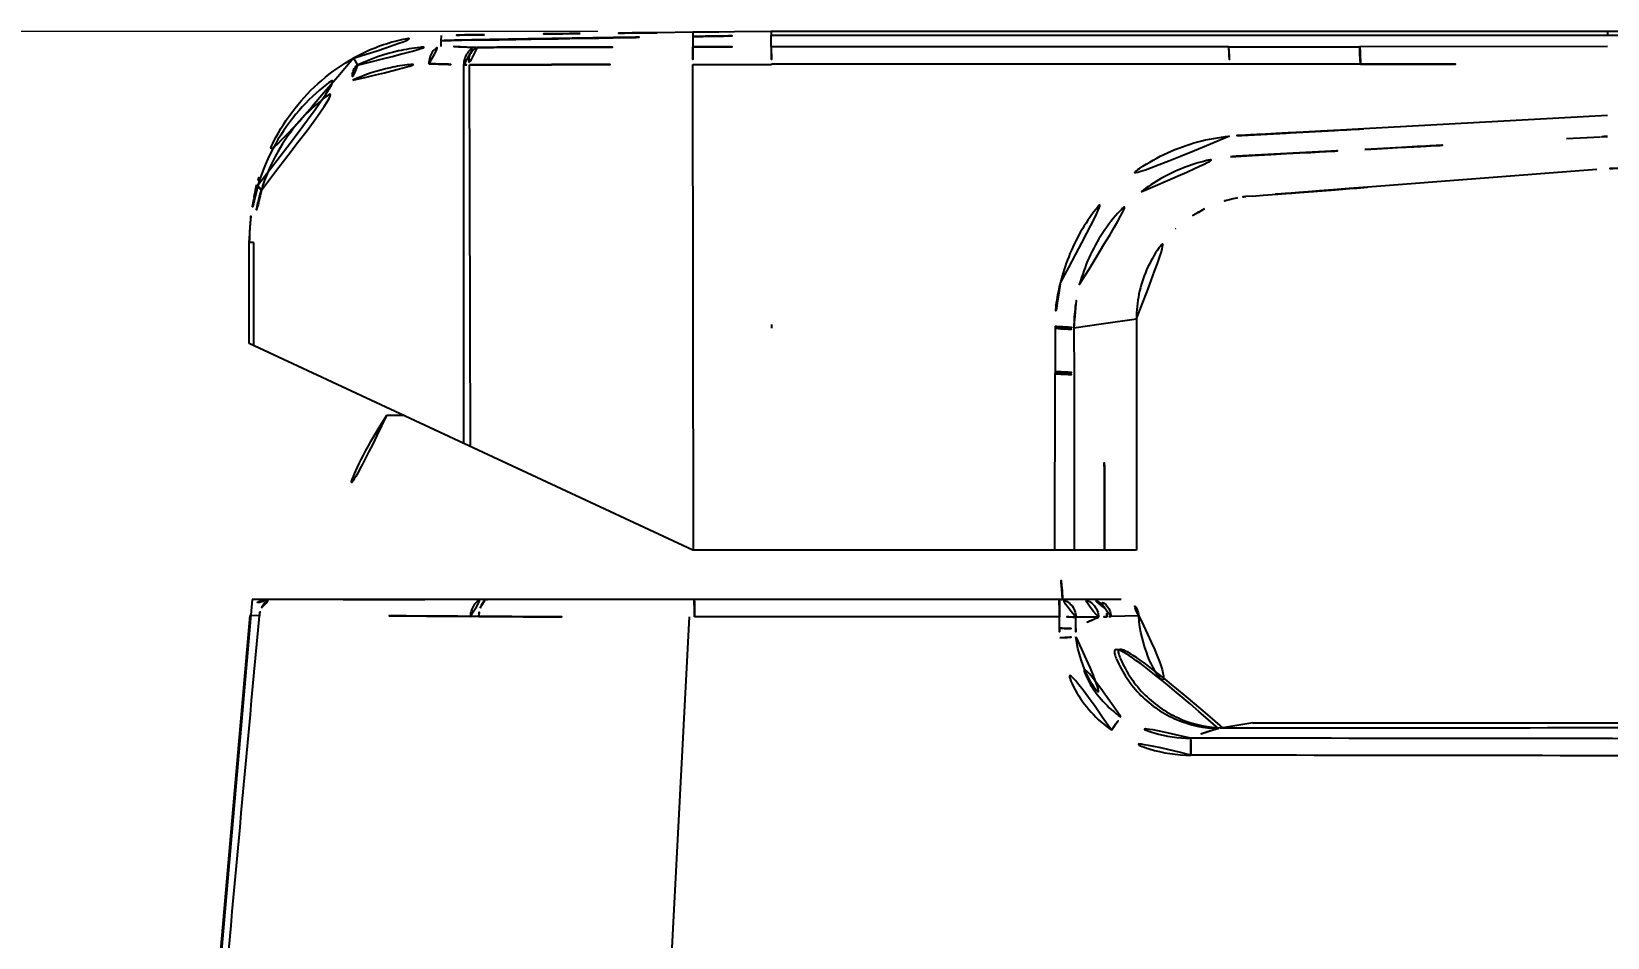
# Model space of a CAD drawing. Extents: x 16296660632 to 16296672714, y -37409619871 to -37409617455.
# Drawn here: x 16296672227.1 to 16296672316.7, y -37409617776.4 to -37409617724.9 of the extents above; entities that cross this region are included whole.
import ezdxf

# ---------------------------------------------------------------- set-up
doc = ezdxf.new("R2010")
doc.units = 0
doc.header["$LTSCALE"] = 10
doc.header["$MEASUREMENT"] = 0
doc.header["$PDMODE"] = 3
doc.header["$PDSIZE"] = -10
doc.layers.get('0').update_dxf_attribs({"linetype": 'CONTINUOUS'})
doc.layers.get('DEFPOINTS').update_dxf_attribs({"linetype": 'CONTINUOUS'})
doc.layers.add('02___PRT_ALL_AXES', color=7, linetype='CONTINUOUS')
doc.layers.add('06___PRT_ALL_SURFS', color=7, linetype='CONTINUOUS')
doc.styles.add('Daelim Dimension', font='')
doc.styles.get('Daelim Dimension').set_extended_font_data('나눔고딕')
doc.dimstyles.new('DEFAULT', dxfattribs={"dimscale": 2, "dimtxt": 2, "dimasz": 2, "dimexe": 0, "dimexo": 2, "dimgap": 1, "dimtad": 1, "dimdec": 1, "dimzin": 9, "dimdsep": 46, "dimtxsty": 'Daelim Dimension', "dimcen": 0.5, "dimclrd": 252, "dimclre": 252, "dimclrt": 3, "dimadec": 1, "dimazin": 0, "dimtfac": 1, "dimtdec": 1, "dimtix": 1, "dimtmove": 0, "dimatfit": 3, "dimfxl": 1, "dimtolj": 1, "dimtzin": 1, "dimlwd": 9, "dimlwe": 9, "dimarcsym": 0})

# ---------------------------------------------------------------- blocks, each defined once
blk = doc.blocks.new('*D6')
at = {"color": 5, "lineweight": 9, "transparency": 16777216}
for p, q in [((16296672259.286, -37409617724.947), (16296672211.297, -37409617724.947)), ((16296672211.297, -37409617728.947), (16296672211.297, -37409617843.245)), ((16296672228.239, -37409617847.245), (16296672211.297, -37409617847.245))]:
    blk.add_line(p, q, dxfattribs=at)
at = {"color": 5, "transparency": 16777216}
for points in [[(16296672210.63, -37409617728.947), (16296672211.964, -37409617728.947), (16296672211.297, -37409617724.947)], [(16296672210.63, -37409617843.245), (16296672211.964, -37409617843.245), (16296672211.297, -37409617847.245)]]:
    blk.add_solid(points, dxfattribs=at)
at = {"layer": 'DEFPOINTS', "color": 0, "transparency": 16777216}
for p in [(16296672263.286, -37409617724.947), (16296672211.297, -37409617847.245), (16296672232.239, -37409617847.245)]:
    blk.add_point(p, dxfattribs=at)
at = {"color": 7, "transparency": 16777216, "insert": (16296672203.903, -37409617786.096), "char_height": 10, "attachment_point": 5, "rotation": 90, "style": 'Daelim Dimension'}
blk.add_mtext('\\A1;122', dxfattribs=at)

msp = doc.modelspace()

# ---------------------------------------------------------------- linework, layer by layer
at = {"color": 7, "linetype": 'Continuous'}
for p, q in [((16296672250.370609, -37409617725.165573), (16296672250.362909, -37409617725.466614)), ((16296672264.69335, -37409617724.991837), (16296672262.65089, -37409617725.012917)), ((16296672264.69335, -37409617724.991837), (16296672264.69198, -37409617725.228989)), ((16296672264.69198, -37409617725.228989), (16296672264.693041, -37409617725.824577)), ((16296672266.16188, -37409617724.976898), (16296672264.69335, -37409617724.991837)), ((16296672267.05512, -37409617724.96788), (16296672266.16188, -37409617724.976898)), ((16296672269.146429, -37409617724.94696), (16296672267.05512, -37409617724.96788)), ((16296672346.6304, -37409617725.165497), (16296672269.144899, -37409617725.16555)), ((16296672269.146429, -37409617724.94696), (16296672269.146441, -37409617725.165459)), ((16296672269.14687, -37409617725.785812), (16296672269.14687, -37409617725.165428)), ((16296672342.0931, -37409617724.946953), (16296672269.14798, -37409617724.946953)), ((16296672316.686331, -37409617724.946953), (16296672316.686331, -37409617725.16555)), ((16296672250.362909, -37409617725.466614), (16296672250.36286, -37409617725.792458)), ((16296672252.3659, -37409617725.846527), (16296672252.430321, -37409617725.848793)), ((16296672295.144199, -37409617725.811249), (16296672269.140329, -37409617725.820061)), ((16296672295.14419, -37409617725.811333), (16296672302.59137, -37409617725.808113)), ((16296672316.68634, -37409617725.802963), (16296672302.591391, -37409617725.808479)), ((16296672245.39889, -37409617726.459892), (16296672245.61532, -37409617726.852928)), ((16296672251.65774, -37409617748.358704), (16296672251.65774, -37409617726.842033)), ((16296672251.97661, -37409617726.843628), (16296672252.017309, -37409617748.526367)), ((16296672264.68639, -37409617726.815086), (16296672269.149191, -37409617726.813141)), ((16296672264.721609, -37409617754.434013), (16296672264.68639, -37409617726.815086)), ((16296672295.191019, -37409617726.800079), (16296672269.148809, -37409617726.810448)), ((16296672302.637609, -37409617726.795593), (16296672295.191019, -37409617726.799026)), ((16296672316.68634, -37409617729.728821), (16296672302.830549, -37409617730.478058)), ((16296672314.34882, -37409617731.032227), (16296672316.28182, -37409617730.927963)), ((16296672316.087151, -37409617732.794792), (16296672303.06139, -37409617733.794113)), ((16296672239.90115, -37409617733.659081), (16296672239.95503, -37409617733.673767)), ((16296672296.488319, -37409617734.297852), (16296672296.132351, -37409617734.329643)), ((16296672303.06139, -37409617733.794144), (16296672300.972481, -37409617733.955566)), ((16296672239.54731, -37409617735.533119), (16296672239.55859, -37409617735.434036)), ((16296672239.468531, -37409617742.674782), (16296672239.468531, -37409617736.945572)), ((16296672239.707899, -37409617736.945572), (16296672239.468531, -37409617736.945572)), ((16296672239.707899, -37409617736.945572), (16296672239.707899, -37409617742.786407)), ((16296672288.039141, -37409617741.546417), (16296672289.90414, -37409617741.287117)), ((16296672289.904091, -37409617741.287109), (16296672289.904249, -37409617754.434036)), ((16296672269.149481, -37409617741.592453), (16296672269.149981, -37409617741.816833)), ((16296672285.28014, -37409617741.816643), (16296672285.27537, -37409617744.285408)), ((16296672286.355181, -37409617741.780632), (16296672286.354031, -37409617741.880501)), ((16296672286.354031, -37409617741.880501), (16296672286.355631, -37409617744.458847)), ((16296672286.355261, -37409617741.780563), (16296672288.039141, -37409617741.54644)), ((16296672264.686331, -37409617754.434036), (16296672239.468531, -37409617742.674782)), ((16296672285.275009, -37409617744.397018), (16296672285.25425, -37409617754.434036)), ((16296672285.27537, -37409617744.285408), (16296672285.275009, -37409617744.397018)), ((16296672286.35564, -37409617744.458847), (16296672286.359329, -37409617754.434036)), ((16296672289.904289, -37409617754.434036), (16296672264.686331, -37409617754.434036)), ((16296672289.037479, -37409617757.234039), (16296672240.484859, -37409617757.234039)), ((16296672239.539339, -37409617758.146553), (16296672239.48867, -37409617758.146881)), ((16296672240.039761, -37409617758.166893), (16296672239.539339, -37409617758.146553)), ((16296672252.518221, -37409617758.202957), (16296672252.033779, -37409617758.191597)), ((16296672285.5366, -37409617758.216583), (16296672264.78639, -37409617758.216614)), ((16296672285.532921, -37409617758.869186), (16296672285.5366, -37409617758.216583)), ((16296672286.45813, -37409617758.886642), (16296672286.461861, -37409617758.234039)), ((16296672287.745319, -37409617758.234039), (16296672286.461861, -37409617758.234039)), ((16296672290.03525, -37409617758.167374), (16296672288.458771, -37409617758.205803)), ((16296672296.520781, -37409617764.234039), (16296672294.81249, -37409617764.518227))]:
    msp.add_line(p, q, dxfattribs=at)
msp.add_line((16296672261.811939, -37409617809.569168), (16296672264.48793, -37409617758.216568))
msp.add_lwpolyline([(16296672296.488319, -37409617734.297852), (16296672297.103939, -37409617734.250122), (16296672298.936239, -37409617734.112427), (16296672300.972481, -37409617733.955566)], dxfattribs=at)
for centre, radius, start, end in [((16296672284.421659, -37409620088.183189), 2363.267756, 90.633635832, 90.765879955), ((16296672245.64748, -37409617726.869598), 0.036286, 152.52876022, 156.67616636), ((16296672251.962271, -37409617736.899986), 12.488958, 162.91440088, 164.95966687), ((16296672322.053949, -37409617810.567383), 78.001144, 93.50448441, 94.38784278), ((16296672250.78021, -37409617736.95549), 11.311677, 163.13651136, 179.94972982), ((16296672252.100719, -37409617736.934082), 12.631514, 164.97326743, 173.17994311), ((16296672250.02533, -37409617736.955803), 10.317432, 163.10954703, 179.94317284), ((16296672296.900511, -37409617741.284027), 6.995281, 116.53670484, 132.7320103), ((16296672296.901649, -37409617741.275757), 6.988386, 100.29076136, 116.57531446), ((16296672296.89266, -37409617741.193779), 6.906125, 96.32053246, 100.34323123), ((16296672296.866619, -37409617741.246811), 6.944947, 132.73509887, 132.94938707), ((16296672296.85784, -37409617742.009903), 10.531927, 165.15105814, 165.44886211), ((16296672307.7332, -37409617741.749969), 22.453312, 179.91126208, 180.17004454), ((16296667145.454189, -37409617771.68367), 5142.673273, 0.192338505, 0.335719379), ((16296672240.484859, -37409617758.234039), 1, 90, 174.99986027), ((16296672240.535061, -37409617758.233543), 0.999498, 89.99278732, 175.00688491), ((16296672289.037479, -37409617758.234039), 1, 3.82249279, 90), ((16296672244.42374, -37409618541.008911), 782.854302, 89.442976463, 90.320856508), ((16296672264.48793, -37409612492.500366), 5265.716194, 269.869734857, 270.003278491), ((16296672289.20788, -37409617785.834503), 27.639184, 92.01122463, 93.03326417), ((16296672288.96538, -37409617779.027687), 20.828056, 91.39382623, 92.00170752), ((16296672296.52079, -37409617757.734039), 6.500003, 183.82249279, 269.99989072), ((16296672292.8342, -37409617758.910912), 7.301402, 179.672586, 183.93159205), ((16296672292.750971, -37409617758.980927), 6.293544, 179.14144018, 183.44361618)]:
    msp.add_arc(centre, radius, start, end, dxfattribs=at)
for points, knots in [([(16296672245.39888, -37409617726.459892), (16296672246.182699, -37409617726.026031), (16296672247.807421, -37409617725.379341), (16296672249.540159, -37409617725.165047), (16296672250.370609, -37409617725.165573)], [0, 0, 0, 0, 0.51895149, 1, 1, 1, 1]), ([(16296672250.362921, -37409617725.466682), (16296672250.877729, -37409617725.448402), (16296672251.94285, -37409617725.433189), (16296672253.590389, -37409617725.399544), (16296672255.3302, -37409617725.370918), (16296672257.142179, -37409617725.341682), (16296672259.001909, -37409617725.312912), (16296672261.523479, -37409617725.274986), (16296672263.42296, -37409617725.247223), (16296672264.69198, -37409617725.228989)], [0, 0, 0, 0, 0.107836159, 0.222969974, 0.34496771, 0.472085893, 0.602330723, 0.734321042, 1, 1, 1, 1]), ([(16296672252.833851, -37409617725.126549), (16296672252.41395, -37409617725.132584), (16296672251.59259, -37409617725.142891), (16296672250.771151, -37409617725.153473), (16296672250.36985, -37409617725.165627)], [0, 0, 0, 0, 0.511236266, 1, 1, 1, 1]), ([(16296672262.65089, -37409617725.012917), (16296672262.285431, -37409617725.016731), (16296672260.83098, -37409617725.032051), (16296672259.376539, -37409617725.047768), (16296672258.28756, -37409617725.059937)], [0, 0, 0, 0, 0.251267971, 1, 1, 1, 1]), ([(16296672264.69198, -37409617725.228989), (16296672265.06266, -37409617725.223663), (16296672266.546961, -37409617725.202278), (16296672268.031269, -37409617725.181328), (16296672269.144899, -37409617725.165482)], [0, 0, 0, 0, 0.249733223, 1, 1, 1, 1]), ([(16296672245.61528, -37409617726.852859), (16296672246.362989, -37409617726.501709), (16296672247.53907, -37409617726.096077), (16296672249.15246, -37409617725.828667), (16296672249.960739, -37409617725.789467), (16296672250.36286, -37409617725.792473)], [0, 0, 0, 0, 0.50584189, 0.753757158, 1, 1, 1, 1]), ([(16296672249.673559, -37409617726.787453), (16296672249.674271, -37409617726.666344), (16296672249.708031, -37409617726.429161), (16296672249.852449, -37409617726.115013), (16296672250.07515, -37409617725.882637), (16296672250.26837, -37409617725.804993), (16296672250.36286, -37409617725.792473)], [0, 0, 0, 0, 0.277863466, 0.541298302, 0.781316116, 1, 1, 1, 1]), ([(16296672252.3659, -37409617725.84655), (16296672252.0331, -37409617725.832947), (16296672251.36561, -37409617725.80822), (16296672250.69772, -37409617725.79361), (16296672250.36286, -37409617725.792473)], [0, 0, 0, 0, 0.498668406, 1, 1, 1, 1]), ([(16296672251.65774, -37409617726.842033), (16296672251.659821, -37409617726.72007), (16296672251.69689, -37409617726.481354), (16296672251.84654, -37409617726.16629), (16296672252.074181, -37409617725.93425), (16296672252.2703, -37409617725.858017), (16296672252.3659, -37409617725.846527)], [0, 0, 0, 0, 0.277296469, 0.540762171, 0.781082099, 1, 1, 1, 1]), ([(16296672252.430321, -37409617725.848793), (16296672252.396799, -37409617725.855026), (16296672252.328581, -37409617725.880798), (16296672252.238041, -37409617725.953331), (16296672252.154181, -37409617726.055077), (16296672252.06732, -37409617726.176697), (16296672252.00491, -37409617726.296539), (16296672251.97164, -37409617726.403473), (16296672251.956169, -37409617726.517372), (16296672251.96669, -37409617726.664612), (16296672251.97591, -37409617726.782852), (16296672251.97661, -37409617726.843628)], [0, 0, 0, 0, 0.08614269, 0.180197103, 0.289841435, 0.418327931, 0.557507707, 0.628778596, 0.700236577, 0.846465714, 1, 1, 1, 1]), ([(16296672252.42716, -37409617725.848518), (16296672254.40377, -37409617725.841942), (16296672258.492399, -37409617725.833267), (16296672262.58103, -37409617725.826828), (16296672264.693041, -37409617725.824539)], [0, 0, 0, 0, 0.483442885, 1, 1, 1, 1]), ([(16296672264.693041, -37409617725.824539), (16296672264.690451, -37409617725.861092), (16296672264.68981, -37409617725.971977), (16296672264.68685, -37409617726.184914), (16296672264.686279, -37409617726.4785), (16296672264.686171, -37409617726.697891), (16296672264.68639, -37409617726.815086)], [0, 0, 0, 0, 0.110967093, 0.335544793, 0.645087325, 1, 1, 1, 1]), ([(16296672264.693029, -37409617725.824631), (16296672265.063141, -37409617725.824219), (16296672266.545589, -37409617725.822563), (16296672268.02803, -37409617725.82132), (16296672269.140381, -37409617725.820183)], [0, 0, 0, 0, 0.249658341, 1, 1, 1, 1]), ([(16296672269.140329, -37409617725.820061), (16296672269.145411, -37409617725.832878), (16296672269.15082, -37409617725.870483), (16296672269.15657, -37409617725.940468), (16296672269.15864, -37409617726.038567), (16296672269.15966, -37409617726.214737), (16296672269.15873, -37409617726.474899), (16296672269.15299, -37409617726.693672), (16296672269.148809, -37409617726.810448)], [0, 0, 0, 0, 0.041707102, 0.113380247, 0.213216603, 0.338014988, 0.646551089, 1, 1, 1, 1]), ([(16296672269.148821, -37409617725.78582), (16296672269.14728, -37409617725.788544), (16296672269.142059, -37409617725.799248), (16296672269.1406, -37409617725.811363), (16296672269.140329, -37409617725.820084)], [0, 0, 0, 0, 0.263537096, 1, 1, 1, 1]), ([(16296672295.144199, -37409617725.811249), (16296672295.149071, -37409617725.824692), (16296672295.1555, -37409617725.862823), (16296672295.16398, -37409617725.933708), (16296672295.17144, -37409617726.032066), (16296672295.178209, -37409617726.154457), (16296672295.183701, -37409617726.297211), (16296672295.189329, -37409617726.514671), (16296672295.190969, -37409617726.684097), (16296672295.191019, -37409617726.800079)], [0, 0, 0, 0, 0.04326459, 0.11611952, 0.21657372, 0.341564945, 0.48720464, 0.648935966, 1, 1, 1, 1]), ([(16296672302.63765, -37409617726.793114), (16296672302.637541, -37409617726.679192), (16296672302.6357, -37409617726.512947), (16296672302.629881, -37409617726.299301), (16296672302.62439, -37409617726.158272), (16296672302.61775, -37409617726.035843), (16296672302.610559, -37409617725.93576), (16296672302.60232, -37409617725.862396), (16296672302.59627, -37409617725.822418), (16296672302.591419, -37409617725.808159)], [0, 0, 0, 0, 0.346224484, 0.505261802, 0.649571505, 0.775151778, 0.878015427, 0.954218778, 1, 1, 1, 1]), ([(16296672245.39889, -37409617726.459892), (16296672244.754009, -37409617726.816841), (16296672243.53553, -37409617727.668121), (16296672242.001459, -37409617729.279587), (16296672240.80088, -37409617731.15184), (16296672240.241091, -37409617732.526039), (16296672240.024481, -37409617733.230751)], [0, 0, 0, 0, 0.249967231, 0.499950214, 0.749971632, 1, 1, 1, 1]), ([(16296672245.614189, -37409617726.855217), (16296672245.556259, -37409617726.894333), (16296672245.451429, -37409617727.000809), (16296672245.35483, -37409617727.211517), (16296672245.31822, -37409617727.458969), (16296672245.33423, -37409617727.631752), (16296672245.351509, -37409617727.719162)], [0, 0, 0, 0, 0.220259452, 0.458439785, 0.719215524, 1, 1, 1, 1]), ([(16296672245.351509, -37409617727.719162), (16296672246.0343, -37409617727.405037), (16296672247.10627, -37409617727.044548), (16296672248.57431, -37409617726.811256), (16296672249.30846, -37409617726.78196), (16296672249.673559, -37409617726.787422)], [0, 0, 0, 0, 0.506369774, 0.75399584, 1, 1, 1, 1]), ([(16296672249.673559, -37409617726.787422), (16296672250.004339, -37409617726.789146), (16296672250.66593, -37409617726.803963), (16296672251.327141, -37409617726.828629), (16296672251.65774, -37409617726.842033)], [0, 0, 0, 0, 0.499931992, 1, 1, 1, 1]), ([(16296672251.65774, -37409617726.842033), (16296672251.681749, -37409617726.842346), (16296672251.788031, -37409617726.843681), (16296672251.894329, -37409617726.84362), (16296672251.97661, -37409617726.843628)], [0, 0, 0, 0, 0.225859882, 1, 1, 1, 1]), ([(16296672251.97851, -37409617726.842773), (16296672254.05048, -37409617726.835747), (16296672258.28644, -37409617726.82592), (16296672262.5224, -37409617726.818451), (16296672264.68639, -37409617726.815773)], [0, 0, 0, 0, 0.489140403, 1, 1, 1, 1]), ([(16296672239.954941, -37409617733.674088), (16296672240.20001, -37409617732.86525), (16296672240.84535, -37409617731.357269), (16296672242.204781, -37409617729.422707), (16296672243.80261, -37409617727.910423), (16296672245.003269, -37409617727.158363), (16296672245.614189, -37409617726.855217)], [0, 0, 0, 0, 0.278823211, 0.536076673, 0.775003598, 1, 1, 1, 1]), ([(16296672240.152969, -37409617733.958138), (16296672240.381399, -37409617733.205467), (16296672240.982309, -37409617731.810257), (16296672242.242559, -37409617730.03392), (16296672243.706711, -37409617728.664017), (16296672244.798849, -37409617727.989113), (16296672245.351509, -37409617727.719162)], [0, 0, 0, 0, 0.283065511, 0.541401628, 0.778657753, 1, 1, 1, 1]), ([(16296672302.830549, -37409617730.478088), (16296672302.19385, -37409617730.512253), (16296672301.2388, -37409617730.563499), (16296672299.965401, -37409617730.631767), (16296672299.010349, -37409617730.682938), (16296672298.055321, -37409617730.734108), (16296672297.259451, -37409617730.776894), (16296672296.62269, -37409617730.811043), (16296672296.145029, -37409617730.836906), (16296672295.667749, -37409617730.861382), (16296672295.349831, -37409617730.881508), (16296672295.191521, -37409617730.896271)], [0, 0, 0, 0, 0.25002661, 0.375040534, 0.500055005, 0.625067728, 0.750076112, 0.812585517, 0.875120385, 0.937652215, 1, 1, 1, 1]), ([(16296672295.191469, -37409617730.895721), (16296672294.585501, -37409617730.954697), (16296672293.380659, -37409617731.172142), (16296672291.654579, -37409617731.794617), (16296672290.053789, -37409617732.691757), (16296672289.099461, -37409617733.459503), (16296672288.658291, -37409617733.879494)], [0, 0, 0, 0, 0.249944469, 0.49991575, 0.749933892, 1, 1, 1, 1]), ([(16296672316.68611, -37409617730.907791), (16296672316.584909, -37409617730.913391), (16296672316.450211, -37409617730.921333), (16296672316.31538, -37409617730.92675), (16296672316.28182, -37409617730.927963)], [0, 0, 0, 0, 0.751132506, 1, 1, 1, 1]), ([(16296672290.16988, -37409617734.053284), (16296672290.899771, -37409617733.493347), (16296672292.1234, -37409617732.803932), (16296672293.884159, -37409617732.253563), (16296672294.796921, -37409617732.104599), (16296672295.255421, -37409617732.061813)], [0, 0, 0, 0, 0.499714611, 0.749855888, 1, 1, 1, 1]), ([(16296672295.254919, -37409617732.061943), (16296672295.40024, -37409617732.049072), (16296672295.705021, -37409617732.031067), (16296672296.17024, -37409617732.007057), (16296672296.649759, -37409617731.981308), (16296672297.29026, -37409617731.947128), (16296672298.09078, -37409617731.904373), (16296672299.05183, -37409617731.853172), (16296672300.013241, -37409617731.801964), (16296672301.29491, -37409617731.73365), (16296672302.25605, -37409617731.682373), (16296672302.896749, -37409617731.648193)], [0, 0, 0, 0, 0.057188269, 0.119653229, 0.182620688, 0.245430336, 0.371085313, 0.496870676, 0.622697395, 0.748491003, 1, 1, 1, 1]), ([(16296672240.153009, -37409617733.958023), (16296672240.11982, -37409617733.934219), (16296672240.061609, -37409617733.887947), (16296672239.9935, -37409617733.813972), (16296672239.95388, -37409617733.743156), (16296672239.950029, -37409617733.694206), (16296672239.954941, -37409617733.674088)], [0, 0, 0, 0, 0.338227199, 0.613697303, 0.828490764, 1, 1, 1, 1]), ([(16296672285.581751, -37409617739.236023), (16296672285.70134, -37409617738.728493), (16296672286.01964, -37409617737.730507), (16296672286.70149, -37409617736.317032), (16296672287.578119, -37409617735.014977), (16296672288.28236, -37409617734.240562), (16296672288.658739, -37409617733.879982)], [0, 0, 0, 0, 0.249999843, 0.500107704, 0.750091983, 1, 1, 1, 1]), ([(16296672303.047251, -37409617733.795227), (16296672302.500681, -37409617733.837173), (16296672301.407591, -37409617733.921867), (16296672299.76796, -37409617734.048798), (16296672298.128269, -37409617734.175018), (16296672297.034719, -37409617734.253708), (16296672296.488319, -37409617734.297852)], [0, 0, 0, 0, 0.249999861, 0.499999716, 0.749999769, 1, 1, 1, 1]), ([(16296672286.677629, -37409617739.310867), (16296672286.81418, -37409617738.793182), (16296672287.16873, -37409617737.77697), (16296672287.95068, -37409617736.366463), (16296672288.94898, -37409617735.101151), (16296672289.74585, -37409617734.378883), (16296672290.169979, -37409617734.053238)], [0, 0, 0, 0, 0.250156457, 0.500197819, 0.750156072, 1, 1, 1, 1]), ([(16296672239.468531, -37409617736.945572), (16296672239.468531, -37409617736.83474), (16296672239.471411, -37409617736.624153), (16296672239.482889, -37409617736.326736), (16296672239.496481, -37409617736.102013), (16296672239.508471, -37409617735.942368), (16296672239.517111, -37409617735.838699), (16296672239.52548, -37409617735.746307), (16296672239.533331, -37409617735.665527), (16296672239.54043, -37409617735.596626), (16296672239.546539, -37409617735.539932), (16296672239.55097, -37409617735.500351), (16296672239.55378, -37409617735.475014), (16296672239.555559, -37409617735.460564), (16296672239.556511, -37409617735.449722), (16296672239.55825, -37409617735.441017), (16296672239.557409, -37409617735.437477), (16296672239.55913, -37409617735.434036), (16296672239.55859, -37409617735.434036)], [0, 0, 0, 0, 0.219450313, 0.41698697, 0.589294652, 0.665230656, 0.733981146, 0.795280575, 0.848918892, 0.894695657, 0.932408893, 0.961877686, 0.973490605, 0.983011208, 0.990430982, 0.9957414, 0.998933924, 1, 1, 1, 1]), ([(16296672289.90414, -37409617741.287117), (16296672289.90414, -37409617740.813713), (16296672290.00495, -37409617739.855217), (16296672290.438391, -37409617738.472366), (16296672291.15523, -37409617737.212898), (16296672291.788099, -37409617736.486038), (16296672292.134609, -37409617736.163467)], [0, 0, 0, 0, 0.247536166, 0.499999979, 0.752463778, 1, 1, 1, 1]), ([(16296672285.570221, -37409617739.289551), (16296672285.4764, -37409617739.687241), (16296672285.3197, -37409617740.490288), (16296672285.28064, -37409617741.307838), (16296672285.279961, -37409617741.715111)], [0, 0, 0, 0, 0.500817716, 1, 1, 1, 1]), ([(16296672286.3552, -37409617741.780563), (16296672286.35565, -37409617741.373543), (16296672286.40287, -37409617740.558502), (16296672286.56144, -37409617739.757553), (16296672286.663651, -37409617739.363747)], [0, 0, 0, 0, 0.500105777, 1, 1, 1, 1]), ([(16296672285.27977, -37409617741.715111), (16296672285.39781, -37409617741.719856), (16296672285.62067, -37409617741.731903), (16296672285.925249, -37409617741.754158), (16296672286.16563, -37409617741.771042), (16296672286.301411, -37409617741.779823), (16296672286.355181, -37409617741.780632)], [0, 0, 0, 0, 0.328932066, 0.621365416, 0.850285993, 1, 1, 1, 1]), ([(16296672285.27997, -37409617741.816628), (16296672285.396601, -37409617741.821114), (16296672285.617559, -37409617741.832542), (16296672285.920931, -37409617741.853081), (16296672286.16226, -37409617741.870064), (16296672286.299431, -37409617741.879173), (16296672286.354031, -37409617741.880501)], [0, 0, 0, 0, 0.325399381, 0.616845482, 0.847732908, 1, 1, 1, 1]), ([(16296672285.2747, -37409617744.397034), (16296672285.39238, -37409617744.400139), (16296672285.61537, -37409617744.407112), (16296672285.921841, -37409617744.420387), (16296672286.164539, -37409617744.436394), (16296672286.302111, -37409617744.449409), (16296672286.35564, -37409617744.458847)], [0, 0, 0, 0, 0.326059023, 0.617934698, 0.849451432, 1, 1, 1, 1]), ([(16296672285.27528, -37409617744.285423), (16296672285.392851, -37409617744.288582), (16296672285.615681, -37409617744.295799), (16296672285.92178, -37409617744.309303), (16296672286.16436, -37409617744.325447), (16296672286.301849, -37409617744.338203), (16296672286.35556, -37409617744.347313)], [0, 0, 0, 0, 0.325967779, 0.61789498, 0.849023156, 1, 1, 1, 1]), ([(16296672240.15572, -37409617757.695763), (16296672240.217871, -37409617757.565178), (16296672240.385349, -37409617757.336098), (16296672240.65963, -37409617757.234039), (16296672240.786289, -37409617757.234039)], [0, 0, 0, 0, 0.533102714, 1, 1, 1, 1]), ([(16296672252.033791, -37409617758.191597), (16296672252.037729, -37409617758.06675), (16296672252.079399, -37409617757.824753), (16296672252.23741, -37409617757.509773), (16296672252.477859, -37409617757.290314), (16296672252.67996, -37409617757.234039), (16296672252.775169, -37409617757.234039)], [0, 0, 0, 0, 0.28284087, 0.547447001, 0.784407485, 1, 1, 1, 1]), ([(16296672252.590191, -37409617757.716202), (16296672252.61091, -37409617757.647423), (16296672252.66007, -37409617757.52198), (16296672252.77774, -37409617757.331619), (16296672252.92531, -37409617757.234039), (16296672253.017679, -37409617757.234039)], [0, 0, 0, 0, 0.318404734, 0.590563747, 1, 1, 1, 1]), ([(16296672264.78639, -37409617758.216614), (16296672264.786329, -37409617758.091141), (16296672264.785339, -37409617757.908867), (16296672264.78199, -37409617757.677139), (16296672264.77878, -37409617757.530144), (16296672264.774851, -37409617757.410149), (16296672264.771111, -37409617757.328072), (16296672264.767361, -37409617757.280121), (16296672264.76523, -37409617757.255379), (16296672264.762501, -37409617757.24337), (16296672264.761141, -37409617757.234154), (16296672264.759279, -37409617757.234039)], [0, 0, 0, 0, 0.382572536, 0.555686461, 0.706710881, 0.830571846, 0.922525362, 0.955512769, 0.979512342, 0.994319223, 1, 1, 1, 1]), ([(16296672285.5366, -37409617758.216583), (16296672285.536539, -37409617758.090843), (16296672285.53558, -37409617757.908417), (16296672285.532181, -37409617757.676559), (16296672285.528971, -37409617757.529694), (16296672285.52504, -37409617757.409637), (16296672285.52129, -37409617757.327477), (16296672285.51758, -37409617757.279579), (16296672285.515369, -37409617757.254913), (16296672285.512791, -37409617757.24321), (16296672285.51125, -37409617757.234039), (16296672285.509439, -37409617757.234039)], [0, 0, 0, 0, 0.383396216, 0.556097878, 0.707146772, 0.830989816, 0.92314798, 0.956093379, 0.979915556, 0.994494224, 1, 1, 1, 1]), ([(16296672286.461861, -37409617758.234039), (16296672286.46018, -37409617758.104347), (16296672286.412491, -37409617757.844177), (16296672286.203251, -37409617757.511147), (16296672285.886339, -37409617757.287262), (16296672285.633631, -37409617757.234039), (16296672285.509439, -37409617757.234039)], [0, 0, 0, 0, 0.255385786, 0.507921803, 0.755452992, 1, 1, 1, 1]), ([(16296672287.74531, -37409617758.234039), (16296672287.74531, -37409617758.104279), (16296672287.69478, -37409617757.843102), (16296672287.48122, -37409617757.509972), (16296672287.158091, -37409617757.28727), (16296672286.901939, -37409617757.234039), (16296672286.775841, -37409617757.234039)], [0, 0, 0, 0, 0.253307716, 0.505067659, 0.753839517, 1, 1, 1, 1]), ([(16296672288.100189, -37409617757.721573), (16296672288.015869, -37409617757.576111), (16296672287.76889, -37409617757.325546), (16296672287.4286, -37409617757.234039), (16296672287.26222, -37409617757.234039)], [0, 0, 0, 0, 0.502617417, 1, 1, 1, 1]), ([(16296672288.458771, -37409617758.205803), (16296672288.45186, -37409617757.955963), (16296672288.24159, -37409617757.444221), (16296672287.726509, -37409617757.234039), (16296672287.480261, -37409617757.234039)], [0, 0, 0, 0, 0.503718403, 1, 1, 1, 1]), ([(16296672240.039761, -37409617758.166893), (16296672240.04184, -37409617758.125618), (16296672240.057871, -37409617757.964088), (16296672240.103729, -37409617757.804993), (16296672240.15572, -37409617757.695763)], [0, 0, 0, 0, 0.254569042, 1, 1, 1, 1]), ([(16296672252.518221, -37409617758.202957), (16296672252.518869, -37409617758.16066), (16296672252.526939, -37409617757.996582), (16296672252.555019, -37409617757.833008), (16296672252.590191, -37409617757.716202)], [0, 0, 0, 0, 0.257495863, 1, 1, 1, 1]), ([(16296672286.461861, -37409617758.234039), (16296672286.34473, -37409617758.226929), (16296672286.03614, -37409617758.22213), (16296672285.727739, -37409617758.217758), (16296672285.5366, -37409617758.216583)], [0, 0, 0, 0, 0.380393586, 1, 1, 1, 1]), ([(16296672287.745319, -37409617758.234039), (16296672287.645281, -37409617758.273483), (16296672287.20256, -37409617758.463013), (16296672286.779169, -37409617758.695107), (16296672286.45813, -37409617758.886642)], [0, 0, 0, 0, 0.223394409, 1, 1, 1, 1]), ([(16296672285.532921, -37409617758.869186), (16296672285.724039, -37409617758.870361), (16296672286.032419, -37409617758.874733), (16296672286.341, -37409617758.879539), (16296672286.45813, -37409617758.886642)], [0, 0, 0, 0, 0.619569503, 1, 1, 1, 1]), ([(16296672285.54999, -37409617759.411537), (16296672285.738779, -37409617759.398643), (16296672286.044941, -37409617759.379784), (16296672286.35129, -37409617759.361557), (16296672286.468809, -37409617759.358963)], [0, 0, 0, 0, 0.616834289, 1, 1, 1, 1]), ([(16296672286.46879, -37409617759.358971), (16296672286.57468, -37409617760.238022), (16296672287.140091, -37409617761.969322), (16296672288.31823, -37409617763.358322), (16296672289.01132, -37409617763.908913)], [0, 0, 0, 0, 0.50006899, 1, 1, 1, 1]), ([(16296672294.568451, -37409617764.561859), (16296672293.758829, -37409617764.550781), (16296672292.11974, -37409617764.201347), (16296672290.047489, -37409617762.786217), (16296672288.63344, -37409617760.694649), (16296672288.264811, -37409617759.038696), (16296672288.23786, -37409617758.212341)], [0, 0, 0, 0, 0.247044371, 0.496327261, 0.747741489, 1, 1, 1, 1]), ([(16296672294.81251, -37409617764.518227), (16296672294.0019, -37409617764.511551), (16296672292.36039, -37409617764.172234), (16296672290.280479, -37409617762.769188), (16296672288.859249, -37409617760.68486), (16296672288.487341, -37409617759.031372), (16296672288.458771, -37409617758.205803)], [0, 0, 0, 0, 0.247447235, 0.496679958, 0.747840546, 1, 1, 1, 1]), ([(16296672289.011339, -37409617763.90892), (16296672288.28159, -37409617763.396873), (16296672287.02947, -37409617762.030869), (16296672286.522961, -37409617760.248749), (16296672286.46879, -37409617759.358948)], [0, 0, 0, 0, 0.500005889, 1, 1, 1, 1]), ([(16296672288.483681, -37409617764.661491), (16296672287.647449, -37409617764.064377), (16296672286.21549, -37409617762.484306), (16296672285.620199, -37409617760.436661), (16296672285.54999, -37409617759.411537)], [0, 0, 0, 0, 0.500005284, 1, 1, 1, 1]), ([(16296672288.483681, -37409617764.661491), (16296672288.593571, -37409617764.507568), (16296672288.770281, -37409617764.257301), (16296672288.94665, -37409617764.006691), (16296672289.011339, -37409617763.90889)], [0, 0, 0, 0, 0.617266851, 1, 1, 1, 1]), ([(16296672292.98572, -37409617765.109283), (16296672292.28566, -37409617765.113693), (16296672290.87566, -37409617764.923401), (16296672289.58485, -37409617764.310997), (16296672289.01132, -37409617763.908913)], [0, 0, 0, 0, 0.499867978, 1, 1, 1, 1]), ([(16296672294.568451, -37409617764.561859), (16296672294.3181, -37409617764.614403), (16296672293.78054, -37409617764.774101), (16296672293.262569, -37409617764.98568), (16296672292.98572, -37409617765.109283)], [0, 0, 0, 0, 0.457615453, 1, 1, 1, 1]), ([(16296672293.00705, -37409617766.079773), (16296672292.20731, -37409617766.078552), (16296672290.598841, -37409617765.843193), (16296672289.13423, -37409617765.12619), (16296672288.483681, -37409617764.661491)], [0, 0, 0, 0, 0.500082997, 1, 1, 1, 1]), ([(16296672356.96172, -37409617765.158752), (16296672346.299089, -37409617765.157417), (16296672324.973749, -37409617765.154907), (16296672303.64842, -37409617765.127419), (16296672292.98572, -37409617765.109283)], [0, 0, 0, 0, 0.499997987, 1, 1, 1, 1]), ([(16296672293.00705, -37409617766.079773), (16296672293.007179, -37409617765.966103), (16296672293.00622, -37409617765.753029), (16296672293.003269, -37409617765.466904), (16296672292.995411, -37409617765.257317), (16296672292.99209, -37409617765.146332), (16296672292.98572, -37409617765.109154)], [0, 0, 0, 0, 0.351122725, 0.658400473, 0.883475429, 1, 1, 1, 1]), ([(16296672356.983589, -37409617766.127983), (16296672346.320829, -37409617766.126534), (16296672324.99531, -37409617766.123642), (16296672303.6698, -37409617766.097351), (16296672293.00705, -37409617766.079773)], [0, 0, 0, 0, 0.4999999, 1, 1, 1, 1])]:
    msp.add_open_spline(points, degree=3, knots=knots, dxfattribs=at)
for points in [[(16296672302.637609, -37409617726.795593), (16296672307.32052, -37409617726.791901), (16296672312.003429, -37409617726.793129), (16296672316.68634, -37409617726.793129)], [(16296672302.896749, -37409617731.648209), (16296672306.71418, -37409617731.444206), (16296672310.531389, -37409617731.236198), (16296672314.34882, -37409617731.032227)], [(16296672285.581739, -37409617739.236023), (16296672285.577641, -37409617739.254097), (16296672285.57445, -37409617739.272377), (16296672285.570431, -37409617739.290466)], [(16296672235.04635, -37409617809.349419), (16296672236.54336, -37409617792.281738), (16296672238.040819, -37409617775.214104), (16296672239.539339, -37409617758.146553)], [(16296672235.37491, -37409617809.378014), (16296672236.9209, -37409617792.306824), (16296672238.47546, -37409617775.236397), (16296672240.039761, -37409617758.166893)], [(16296672288.23785, -37409617758.212341), (16296672288.234261, -37409617758.042473), (16296672288.18541, -37409617757.868553), (16296672288.100189, -37409617757.721573)], [(16296672296.520781, -37409617764.234039), (16296672307.794621, -37409617764.234032), (16296672319.068451, -37409617764.233513), (16296672330.342291, -37409617764.234039)]]:
    msp.add_open_spline(points, degree=3, dxfattribs=at)
at = {"layer": '02___PRT_ALL_AXES', "color": 7, "linetype": 'Continuous'}
for p, q in [((16296672247.2805, -37409617746.762489), (16296672248.23464, -37409617746.762489)), ((16296672244.808069, -37409617757.234039), (16296672249.446369, -37409617757.234039)), ((16296672252.775169, -37409617757.234039), (16296672253.017679, -37409617757.234039)), ((16296672285.509331, -37409617757.234039), (16296672285.704161, -37409617757.234039)), ((16296672239.48867, -37409617758.146881), (16296672236.534611, -37409617791.91188))]:
    msp.add_line(p, q, dxfattribs=at)
for start, end in [(146.70808369, 177.19730346), (2.80269654, 10.52268303)]:
    msp.add_arc((16296672264.786329, -37409617758.258141), 20.94288, start, end, dxfattribs=at)
at = {"layer": '06___PRT_ALL_SURFS', "color": 7, "linetype": 'Continuous'}
for p, q in [((16296672239.64002, -37409617757.234039), (16296672235.057699, -37409617809.37529)), ((16296672252.284189, -37409617757.234039), (16296672239.64002, -37409617757.234039))]:
    msp.add_line(p, q, dxfattribs=at)
for points, knots in [([(16296672294.81254, -37409617764.518227), (16296672294.79266, -37409617764.521118), (16296672294.71096, -37409617764.533707), (16296672294.62969, -37409617764.549004), (16296672294.568451, -37409617764.561859)], [0, 0, 0, 0, 0.243053138, 1, 1, 1, 1]), ([(16296672294.812229, -37409617764.517853), (16296672305.17408, -37409617764.51812), (16296672325.896441, -37409617764.51342), (16296672346.618799, -37409617764.517868), (16296672356.9793, -37409617764.517868)], [0, 0, 0, 0, 0.50003252, 1, 1, 1, 1])]:
    msp.add_open_spline(points, degree=3, knots=knots, dxfattribs=at)

# ---------------------------------------------------------------- dimensions: what is measured, and where the dimension line sits
dim = msp.add_linear_dim(base=(16296672211.29689, -37409617847.245247), p1=(16296672263.286329, -37409617724.946953), p2=(16296672232.239229, -37409617847.245247), angle=90, dimstyle='DEFAULT', override={"dimtxt": 5, "dimdec": 0, "dimclrd": 5, "dimclre": 5, "dimclrt": 7})
dim.commit()
dim.dimension.update_dxf_attribs({"geometry": '*D6', "text_midpoint": (16296672203.903481, -37409617786.0961)})

doc.saveas('drawing.dxf')
